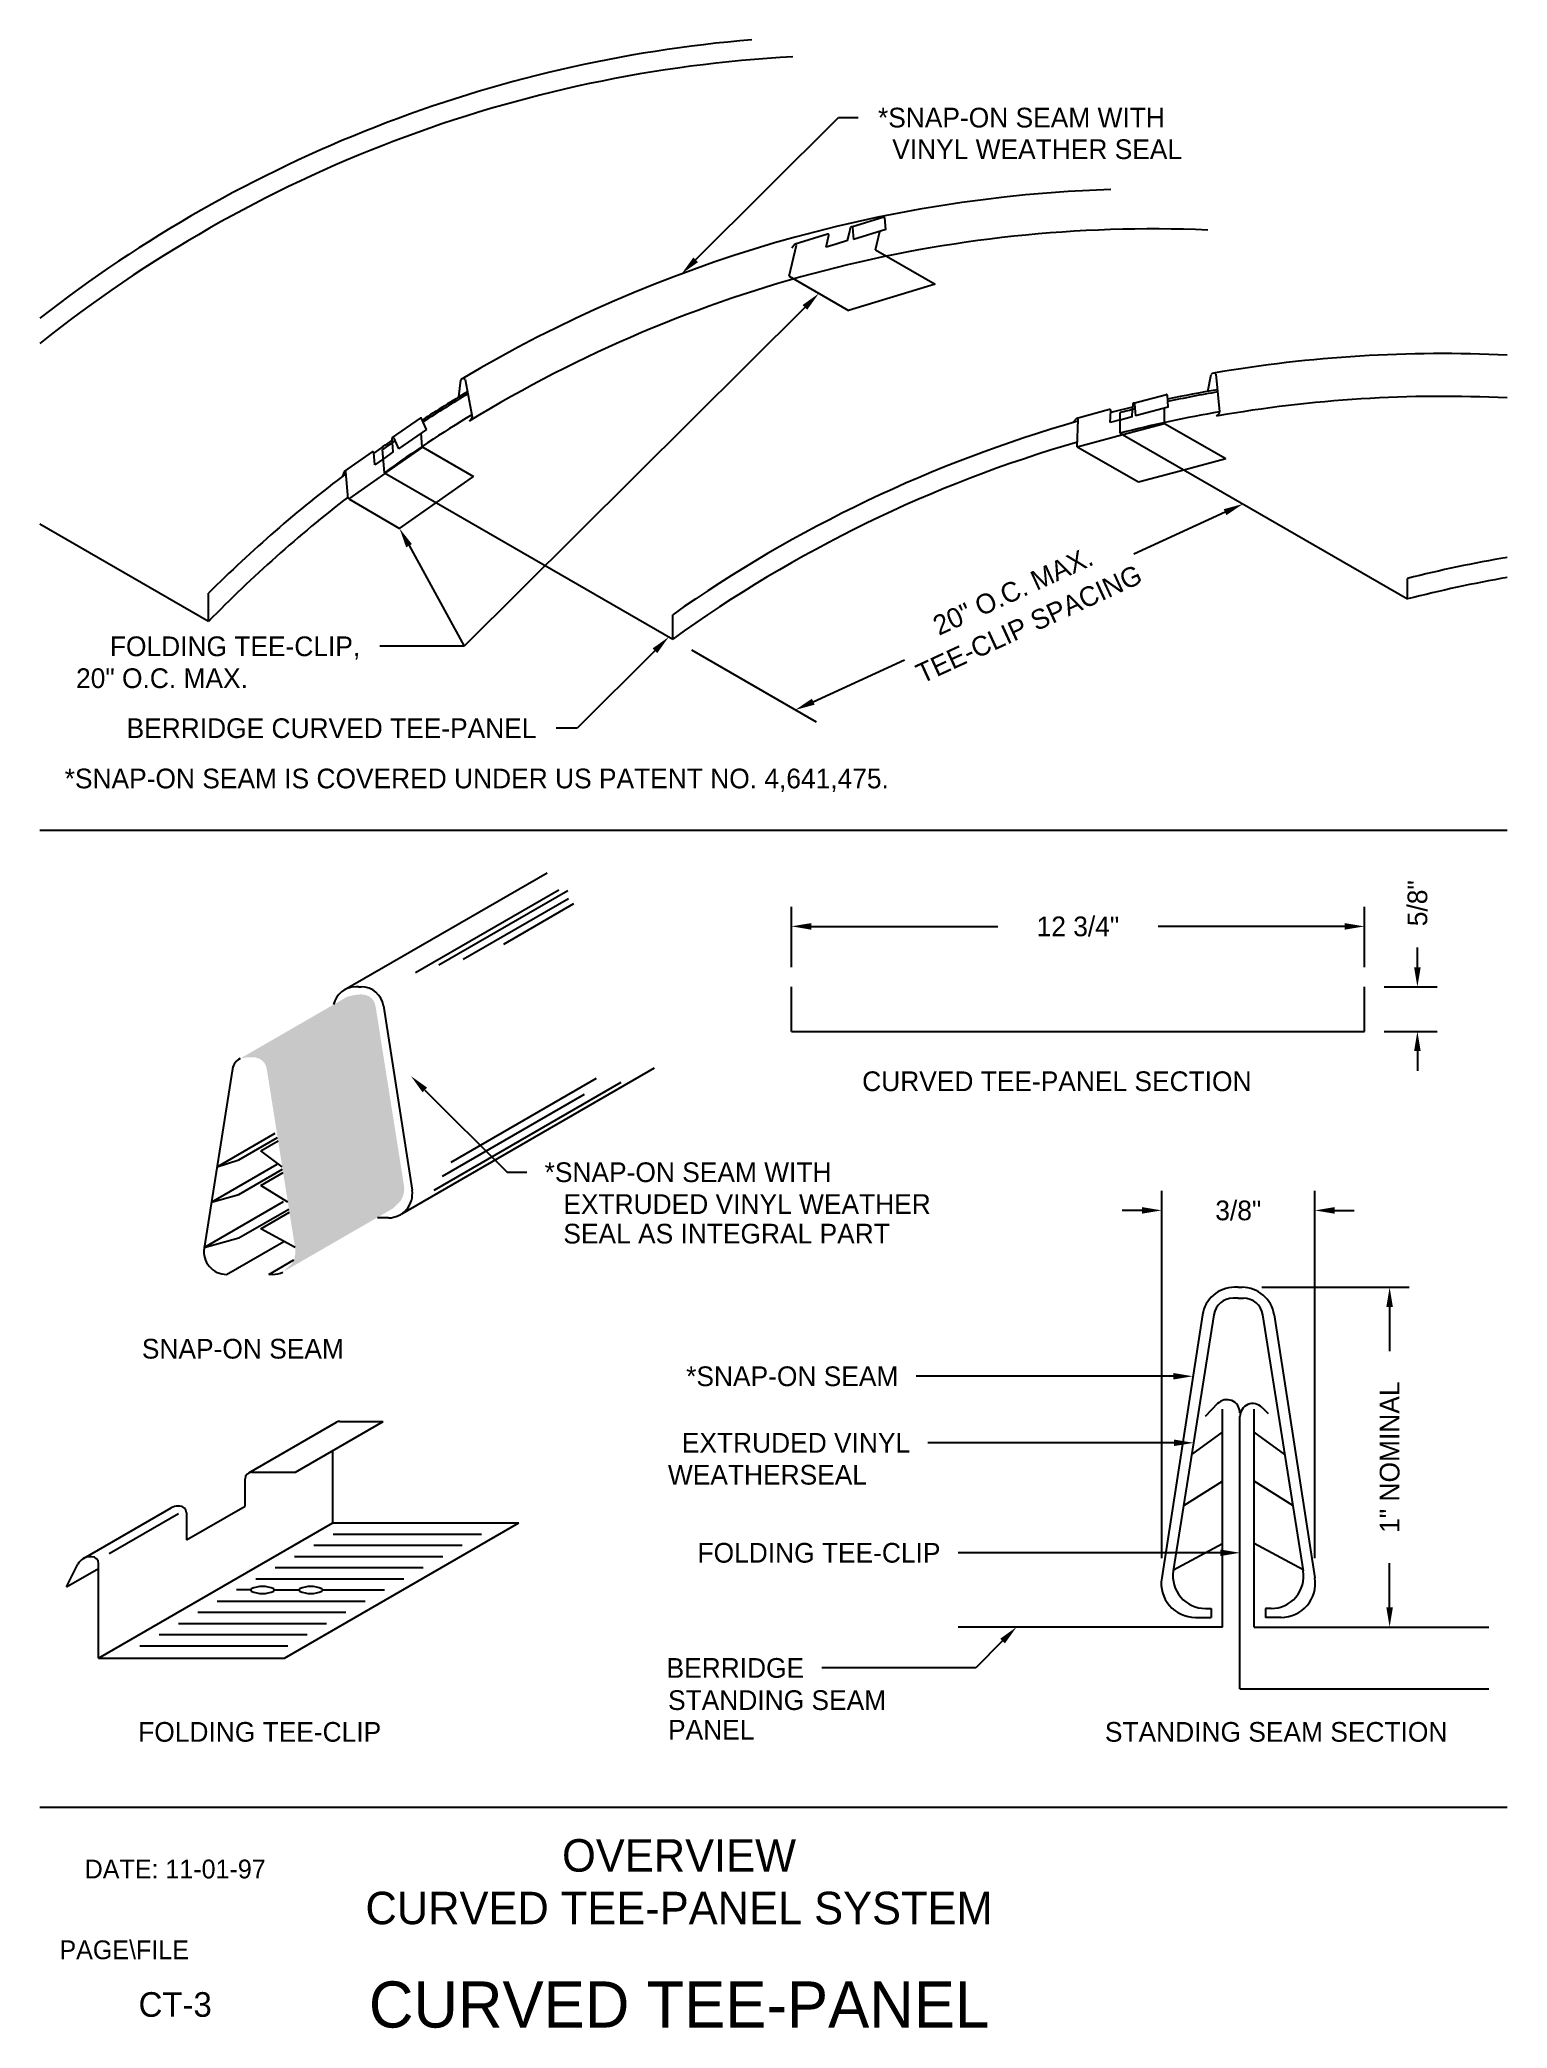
# Model space of a CAD drawing. Extents: x 0.3 to 63.6, y 2.2 to 87.9.
import ezdxf
from ezdxf.enums import TextEntityAlignment as Align

# ---------------------------------------------------------------- set-up
doc = ezdxf.new("R2010")
doc.units = 0
doc.linetypes.add('HIDDENX2', pattern=[0])
for name, color, linetype in [('BORDER', 7, 'CONTINUOUS'), ('CMP-FLSH', 7, 'CONTINUOUS'), ('DIM-TXT', 7, 'CONTINUOUS')]:
    doc.layers.add(name, color=color, linetype=linetype)

msp = doc.modelspace()

# ---------------------------------------------------------------- linework, layer by layer
at = {"layer": 'BORDER', "color": 0, "linetype": 'CONTINUOUS'}
for p, q in [((0.266, 53.837), (63.583, 53.837)), ((63.583, 11.688), (0.265, 11.688))]:
    msp.add_line(p, q, dxfattribs=at)
at = {"layer": 'CMP-FLSH', "color": 0, "linetype": 'HIDDENX2'}
for p, q in [((35.213, 79.665), (35.252, 79.834)), ((35.285, 79.863), (36.684, 80.291)), ((35.329, 79.829), (35.378, 79.317)), ((36.777, 79.744), (36.727, 80.256)), ((32.6, 77.731), (32.911, 79.076)), ((32.843, 79.109), (32.711, 78.946)), ((34.26, 79.55), (32.859, 79.122)), ((34.191, 78.99), (34.309, 79.504)), ((34.624, 79.122), (34.191, 78.99)), ((35.123, 79.275), (34.624, 79.122)), ((35.123, 79.275), (35.213, 79.665)), ((36.777, 79.744), (35.378, 79.317)), ((36.33, 78.871), (36.513, 79.664)), ((36.33, 78.871), (38.894, 77.391)), ((32.6, 77.731), (35.165, 76.251)), ((38.894, 77.391), (35.165, 76.251)), ((47.396, 71.666), (46.883, 71.529)), ((46.995, 70.903), (48.797, 71.386)), ((47.396, 71.666), (47.415, 71.982)), ((48.797, 71.386), (48.792, 72.046)), ((48.797, 71.386), (51.443, 69.872)), ((15.194, 69.246), (16.791, 70.364)), ((15.519, 70.164), (15.484, 70.563)), ((16.772, 70.373), (16.72, 70.963)), ((16.791, 70.364), (18.983, 69.093)), ((15.519, 70.164), (15.091, 69.864)), ((49.625, 69.385), (51.443, 69.872)), ((17.378, 67.97), (18.983, 69.093))]:
    msp.add_line(p, q, dxfattribs=at)
at = {"layer": 'CMP-FLSH', "color": 0, "linetype": 'CONTINUOUS'}
for p, q in [((18.353, 72.527), (18.429, 73.247)), ((18.617, 73.285), (18.928, 71.674)), ((50.671, 72.756), (50.814, 73.49)), ((51.005, 73.512), (51.174, 71.88)), ((47.43, 72.23), (47.415, 71.982)), ((47.464, 72.259), (48.876, 72.638)), ((47.506, 72.223), (47.538, 71.71)), ((48.95, 72.088), (47.538, 71.71)), ((48.95, 72.088), (48.919, 72.601)), ((15.491, 70.774), (16.689, 71.613)), ((16.947, 71.121), (16.741, 71.593)), ((18.91, 71.611), (18.79, 71.48)), ((44.997, 71.591), (44.859, 71.432)), ((46.428, 71.982), (45.014, 71.603)), ((45.03, 70.376), (45.063, 71.555)), ((46.453, 71.424), (46.476, 71.934)), ((46.891, 71.541), (46.453, 71.424)), ((46.888, 70.965), (46.881, 71.85)), ((51.151, 71.819), (51.019, 71.699)), ((15.484, 70.563), (15.469, 70.735)), ((15.543, 70.754), (15.749, 70.283)), ((16.947, 71.121), (15.749, 70.283)), ((45.03, 70.376), (46.995, 70.903)), ((45.03, 70.376), (47.675, 68.862)), ((46.888, 70.965), (59.276, 63.813)), ((14.613, 70.159), (13.413, 69.319)), ((14.72, 69.604), (14.674, 70.13)), ((15.091, 69.864), (14.72, 69.604)), ((15.144, 69.26), (15.056, 70.263)), ((13.401, 69.302), (13.327, 69.106)), ((13.577, 68.136), (13.476, 69.291)), ((15.194, 69.246), (13.596, 68.127)), ((15.144, 69.26), (27.575, 62.082)), ((47.675, 68.862), (49.625, 69.385)), ((13.596, 68.127), (15.788, 66.856)), ((15.788, 66.856), (17.378, 67.97)), ((7.545, 62.84), (0.266, 67.043)), ((59.276, 63.813), (59.276, 64.696)), ((7.545, 62.84), (7.545, 64.059)), ((27.575, 62.082), (27.575, 63.134)), ((13.402, 46.95), (22.157, 52.005)), ((16.48, 47.696), (22.66, 51.264)), ((17.487, 48.025), (23.045, 51.234)), ((18.541, 48.269), (23.083, 50.891)), ((20.286, 48.927), (23.31, 50.672)), ((14.016, 47.087), (13.902, 47.087)), ((14.016, 47.087), (14.13, 47.087)), ((32.7, 45.16), (32.7, 47.077)), ((57.418, 45.16), (57.418, 47.077)), ((15.099, 46.256), (16.329, 38.31)), ((32.7, 45.16), (57.418, 45.16)), ((8.585, 43.549), (7.359, 35.812)), ((15.893, 37.298), (26.783, 43.585)), ((17.283, 38.312), (25.348, 42.968)), ((18.012, 39.513), (24.291, 43.138)), ((17.647, 38.912), (23.768, 42.446)), ((7.916, 39.324), (10.428, 40.774)), ((8.859, 39.614), (10.529, 40.578)), ((9.799, 40.003), (10.551, 40.437)), ((7.916, 39.324), (8.859, 39.614)), ((10.728, 39.324), (9.799, 40.003)), ((7.673, 37.79), (10.512, 39.43)), ((8.859, 38.132), (10.744, 39.22)), ((9.799, 38.52), (10.765, 39.078)), ((7.365, 35.846), (10.779, 37.816)), ((7.673, 37.79), (8.859, 38.132)), ((10.971, 37.79), (9.799, 38.52)), ((8.859, 36.251), (11.017, 37.497)), ((9.799, 36.64), (11.039, 37.356)), ((15.264, 37.119), (14.837, 37.119)), ((15.312, 37.119), (15.264, 37.119)), ((7.365, 35.846), (8.859, 36.251)), ((8.328, 34.677), (10.798, 36.103)), ((11.279, 35.846), (9.799, 36.64)), ((10.143, 34.677), (11.231, 35.305)), ((10.315, 34.677), (10.143, 34.677)), ((51.978, 33.65), (51.756, 33.65)), ((51.978, 34.123), (51.815, 34.123)), ((51.978, 34.123), (52.141, 34.123)), ((51.978, 33.65), (52.2, 33.65)), ((50.431, 32.937), (48.673, 21.584)), ((50.926, 32.941), (49.175, 21.887)), ((53.03, 32.941), (54.782, 21.887)), ((53.526, 32.937), (55.283, 21.584)), ((9.282, 26.115), (13.074, 28.304)), ((11.295, 26.147), (15.087, 28.336)), ((13.206, 28.336), (15.087, 28.336)), ((13.206, 28.336), (13.303, 28.336)), ((51.085, 29.105), (50.545, 28.549)), ((51.297, 19.468), (51.297, 28.869)), ((52.048, 16.796), (52.048, 28.546)), ((52.66, 19.468), (52.66, 28.869)), ((53.004, 28.943), (53.272, 28.676)), ((49.97, 26.905), (51.297, 27.874)), ((53.987, 26.905), (52.66, 27.874)), ((12.914, 23.957), (12.914, 27.081)), ((9.122, 24.687), (9.122, 25.855)), ((9.414, 26.147), (9.511, 26.147)), ((9.511, 26.147), (11.295, 26.147)), ((49.623, 24.714), (51.297, 25.757)), ((54.334, 24.714), (52.66, 25.757)), ((2.148, 22.423), (5.94, 24.612)), ((3.263, 22.641), (6.252, 24.367)), ((6.302, 24.687), (6.223, 24.687)), ((6.594, 23.228), (9.122, 24.687)), ((6.594, 24.395), (6.594, 23.228)), ((2.803, 18.119), (12.914, 23.957)), ((10.83, 18.119), (20.941, 23.957)), ((12.914, 23.957), (20.941, 23.957)), ((12.921, 23.476), (19.318, 23.476)), ((2.511, 22.498), (2.431, 22.498)), ((11.252, 22.512), (17.65, 22.512)), ((12.087, 22.994), (18.484, 22.994)), ((49.183, 21.936), (51.297, 23.071)), ((54.774, 21.936), (52.66, 23.071)), ((1.413, 21.196), (1.911, 22.178)), ((1.413, 21.196), (2.803, 21.998)), ((2.803, 18.119), (2.803, 22.206)), ((9.584, 21.549), (15.981, 21.549)), ((10.418, 22.031), (16.815, 22.031)), ((7.915, 20.585), (14.312, 20.585)), ((9.363, 21.067), (8.749, 21.067)), ((10.39, 21.067), (11.445, 21.067)), ((12.471, 21.067), (15.146, 21.067)), ((7.08, 20.104), (13.478, 20.104)), ((50.126, 19.883), (50.196, 19.883)), ((50.196, 19.883), (50.806, 19.883)), ((50.559, 20.267), (50.806, 20.267)), ((50.559, 20.267), (50.625, 20.267)), ((50.806, 20.267), (50.806, 19.883)), ((53.398, 20.267), (53.151, 20.267)), ((53.151, 20.267), (53.151, 19.883)), ((53.761, 19.883), (53.151, 19.883)), ((53.398, 20.267), (53.332, 20.267)), ((53.83, 19.883), (53.761, 19.883)), ((5.412, 19.14), (11.809, 19.14)), ((6.246, 19.622), (12.643, 19.622)), ((51.297, 19.468), (39.896, 19.468)), ((52.66, 19.468), (62.789, 19.468)), ((2.803, 18.119), (10.83, 18.119)), ((4.577, 18.658), (10.974, 18.658)), ((52.048, 16.796), (62.789, 16.796))]:
    msp.add_line(p, q, dxfattribs=at)
for centre, radius, start, end in [((35.765, 30.418), 57.712, 94.74019, 127.95992), ((35.765, 30.418), 56.856, 93.0246, 128.63652), ((48.283, 23.198), 58.298, 91.76724, 120.72649), ((48.283, 23.198), 56.577, 87.59139, 121.41885), ((60.805, 16.013), 58.384, 87.27318, 99.76356), ((18.536, 73.201), 0.117, 45.84856, 157.06557), ((50.917, 73.436), 0.117, 40.84974, 152.05357), ((48.28, 23.202), 57.694, 120.8203, 123.10549), ((48.373, 23.14), 57.709, 120.89868, 123.16375), ((60.84, 15.851), 57.82, 103.41996, 104.38847), ((47.467, 72.22), 0.039, 3.47495, 165.02704), ((48.88, 72.599), 0.039, 3.5139, 114.70771), ((60.812, 15.967), 57.7, 99.71597, 101.88494), ((60.949, 15.874), 57.717, 99.84003, 102.01311), ((60.798, 16.053), 56.498, 87.17485, 99.96715), ((48.454, 23.192), 56.849, 121.3108, 125.86993), ((16.706, 71.577), 0.039, 23.55385, 134.67099), ((18.857, 71.66), 0.0722, 317.45816, 10.9285), ((60.815, 15.955), 57.712, 105.84115, 125.16623), ((45.026, 71.566), 0.0386, 344.75262, 139.39979), ((46.438, 71.944), 0.039, 344.99544, 104.99541), ((60.946, 15.884), 57.706, 103.45442, 104.10719), ((60.951, 15.877), 56.855, 99.90257, 104.3214), ((51.103, 71.872), 0.0721, 312.4107, 5.95231), ((48.45, 22.959), 57.991, 124.65416, 125.61889), ((48.335, 23.192), 57.645, 124.60894, 125.26141), ((15.508, 70.739), 0.039, 23.49391, 185.00266), ((60.815, 15.955), 56.855, 106.11297, 125.77677), ((14.635, 70.127), 0.039, 5.05401, 124.97632), ((48.291, 23.185), 57.714, 127.09396, 134.91019), ((13.438, 69.288), 0.0386, 4.70934, 159.41574), ((48.291, 23.185), 56.857, 127.63701, 135.77738), ((73.339, 8.725), 57.712, 99.73285, 104.10445), ((73.339, 8.728), 56.852, 99.88077, 104.32154), ((13.902, 46.106), 0.981, 90.00036, 167.65707), ((14.13, 46.106), 0.981, 8.79672, 90.00434), ((9.166, 43.457), 0.588, 116.0778, 170.99716), ((15.312, 38.148), 1.03, 269.99807, 9.00447), ((8.328, 35.658), 0.981, 170.99658, 269.99966), ((10.315, 35.658), 0.981, 270.00023, 296.56218), ((51.815, 32.722), 1.401, 90.00039, 171.1978), ((51.756, 32.81), 0.841, 89.99963, 170.99737), ((52.142, 32.722), 1.401, 8.79686, 90.00374), ((52.2, 32.81), 0.841, 9.00263, 89.99328), ((51.487, 28.714), 0.56, 359.99433, 135.82765), ((13.206, 28.043), 0.292, 90.01685, 116.95566), ((52.608, 28.546), 0.56, 45.09029, 179.99471), ((9.414, 25.855), 0.292, 90.00073, 179.99927), ((6.223, 24.103), 0.584, 89.99656, 119.11273), ((6.302, 24.395), 0.292, 0.00073, 89.99927), ((2.431, 21.914), 0.584, 90.00264, 153.12893), ((2.511, 22.206), 0.292, 0.00073, 89.99927), ((50.126, 21.354), 1.471, 170.99835, 269.99887), ((50.559, 21.668), 1.401, 170.99679, 269.99952), ((53.398, 21.668), 1.401, 270.00045, 9.00021), ((53.83, 21.354), 1.471, 269.99827, 9.00451), ((9.414, 21.067), 0.0509, 115.32886, 244.67114), ((9.876, 20.09), 1.132, 64.68493, 115.31507), ((9.876, 22.045), 1.132, 244.68493, 295.31507), ((10.339, 21.067), 0.0509, 295.32886, 64.67114), ((11.495, 21.067), 0.0509, 115.32886, 244.67114), ((11.958, 20.09), 1.132, 64.68493, 115.31507), ((11.958, 22.045), 1.132, 244.68493, 295.31507), ((12.42, 21.067), 0.0509, 295.32886, 64.67114)]:
    msp.add_arc(centre, radius, start, end, dxfattribs=at)
at = {"layer": 'CMP-FLSH', "color": 0, "linetype": 'HIDDENX2'}
for centre, radius, start, end in [((35.29, 79.825), 0.039, 5.50382, 166.99793), ((36.688, 80.252), 0.039, 5.57484, 116.62739), ((32.873, 79.085), 0.0386, 346.72756, 141.43857), ((34.271, 79.513), 0.039, 347.00664, 106.98487)]:
    msp.add_arc(centre, radius, start, end, dxfattribs=at)
at = {"layer": 'CMP-FLSH', "color": 0, "linetype": 'CONTINUOUS'}
msp.add_solid([(10.058, 43.549), (11.284, 35.812), (14.752, 46.259), (15.978, 38.522)], dxfattribs=at)
at = {"layer": 'DIM-TXT', "color": 0, "linetype": 'CONTINUOUS'}
for p, q in [((28.564, 78.439), (34.732, 84.575)), ((34.732, 84.575), (35.582, 84.575)), ((33.28, 76.391), (18.584, 61.771)), ((51.407, 67.554), (47.469, 65.743)), ((16.198, 66.112), (18.584, 61.771)), ((18.584, 61.771), (14.942, 61.771)), ((26.807, 61.578), (23.459, 58.239)), ((28.384, 61.616), (33.769, 58.506)), ((33.64, 59.382), (37.578, 61.193)), ((23.459, 58.239), (22.546, 58.239)), ((32.7, 47.927), (32.7, 50.54)), ((57.418, 47.927), (57.418, 50.54)), ((33.55, 49.69), (41.598, 49.69)), ((56.568, 49.69), (48.52, 49.69)), ((59.706, 47.927), (59.706, 48.777)), ((58.268, 47.077), (60.556, 47.077)), ((58.268, 45.16), (60.556, 45.16)), ((59.706, 44.31), (59.706, 43.46)), ((16.885, 42.631), (20.434, 39.086)), ((20.434, 39.086), (21.284, 39.086)), ((48.673, 22.434), (48.673, 38.289)), ((55.283, 22.434), (55.283, 38.289)), ((47.823, 37.439), (46.973, 37.439)), ((56.133, 37.439), (56.983, 37.439)), ((52.992, 34.123), (59.358, 34.123)), ((58.508, 33.273), (58.508, 31.369)), ((49.17, 30.285), (38.078, 30.285)), ((49.201, 27.414), (38.586, 27.414)), ((51.198, 22.671), (39.894, 22.671)), ((58.508, 20.318), (58.508, 22.222)), ((41.81, 18.866), (40.651, 17.704)), ((40.651, 17.704), (34.011, 17.704))]:
    msp.add_line(p, q, dxfattribs=at)
for points in [[(28.664, 78.338), (28.464, 78.539), (27.962, 77.839)], [(33.18, 76.492), (33.38, 76.291), (33.882, 76.991)], [(51.348, 67.683), (51.467, 67.426), (52.18, 67.91)], [(16.074, 66.043), (16.322, 66.18), (15.788, 66.856)], [(26.707, 61.679), (26.907, 61.478), (27.409, 62.178)], [(33.58, 59.511), (33.699, 59.253), (32.867, 59.027)], [(33.55, 49.831), (33.55, 49.548), (32.7, 49.69)], [(56.568, 49.831), (56.568, 49.548), (57.418, 49.69)], [(59.564, 47.927), (59.847, 47.927), (59.706, 47.077)], [(9.2, 44.046), (8.908, 43.986), (13.852, 46.732), (13.532, 46.656)], [(9.415, 44.046), (9.2, 44.046), (14.109, 46.756), (13.852, 46.732)], [(9.587, 44.035), (9.415, 44.046), (14.281, 46.745), (14.109, 46.756)], [(9.749, 43.979), (9.587, 44.035), (14.443, 46.689), (14.281, 46.745)], [(9.867, 43.898), (9.749, 43.979), (14.561, 46.608), (14.443, 46.689)], [(9.956, 43.799), (9.867, 43.898), (14.65, 46.509), (14.561, 46.608)], [(10.019, 43.685), (9.956, 43.799), (14.713, 46.396), (14.65, 46.509)], [(10.058, 43.549), (10.019, 43.685), (14.752, 46.259), (14.713, 46.396)], [(59.564, 44.31), (59.847, 44.31), (59.706, 45.16)], [(16.785, 42.531), (16.985, 42.731), (16.284, 43.231)], [(11.161, 35.162), (10.754, 34.779), (15.855, 37.872), (15.513, 37.527)], [(11.251, 35.364), (11.161, 35.162), (15.945, 38.074), (15.855, 37.872)], [(11.288, 35.535), (11.251, 35.364), (15.982, 38.245), (15.945, 38.074)], [(11.284, 35.812), (11.296, 35.689), (15.978, 38.522), (15.99, 38.399)], [(11.296, 35.689), (11.288, 35.535), (15.99, 38.399), (15.982, 38.245)], [(47.823, 37.581), (47.823, 37.297), (48.673, 37.439)], [(56.133, 37.581), (56.133, 37.297), (55.283, 37.439)], [(58.367, 33.273), (58.65, 33.273), (58.508, 34.123)], [(49.17, 30.427), (49.17, 30.144), (50.02, 30.285)], [(49.201, 27.556), (49.201, 27.273), (50.051, 27.414)], [(51.198, 22.813), (51.198, 22.53), (52.048, 22.671)], [(58.367, 20.318), (58.65, 20.318), (58.508, 19.468)], [(41.709, 18.966), (41.91, 18.766), (42.41, 19.468)]]:
    msp.add_solid(points, dxfattribs=at)

# ---------------------------------------------------------------- texts
at = {"layer": 'BORDER', "color": 0, "linetype": 'CONTINUOUS'}
for s, height, p in [('OVERVIEW', 1.4008, (27.85, 8.917)), ('CURVED TEE-PANEL SYSTEM', 1.40076, (27.85, 6.649))]:
    msp.add_text(s, height=height, dxfattribs=at).set_placement(p, align=Align.CENTER)
for s, height, p in [('DATE: 11-01-97', 0.80835, (6.109, 9.031)), ('CT-3', 1.0625, (6.109, 3.188)), ('CURVED TEE-PANEL', 1.99025, (27.85, 3.188))]:
    msp.add_text(s, height=height, dxfattribs=at).set_placement(p, align=Align.MIDDLE)
msp.add_text('PAGE\\FILE', height=0.8084, dxfattribs=at).set_placement((1.115, 5.142))
at = {"layer": 'DIM-TXT', "color": 0, "linetype": 'CONTINUOUS'}
for p in [(36.432, 84.575), (22.049, 39.086)]:
    msp.add_text('*SNAP-ON SEAM WITH', height=0.85, dxfattribs=at).set_placement(p, align=Align.MIDDLE_LEFT)
for s, p in [('VINYL WEATHER SEAL', (37.046, 82.787)), ('20" O.C. MAX.', (1.832, 59.97)), ('*SNAP-ON SEAM IS COVERED UNDER US PATENT NO. 4,641,475.', (1.341, 55.644)), ('CURVED TEE-PANEL SECTION', (35.75, 42.585)), ('EXTRUDED VINYL WEATHER', (22.857, 37.287)), ('SEAL AS INTEGRAL PART', (22.857, 36.012)), ('SNAP-ON SEAM', (4.671, 31.047)), ('WEATHERSEAL', (27.368, 25.611)), ('STANDING SEAM', (27.374, 15.89)), ('PANEL', (27.374, 14.615)), ('FOLDING TEE-CLIP', (4.513, 14.521)), ('STANDING SEAM SECTION', (46.223, 14.521))]:
    msp.add_text(s, height=0.85, dxfattribs=at).set_placement(p)
msp.add_text('TEE-CLIP SPACING', height=0.85, rotation=24.70026, dxfattribs=at).set_placement((42.943, 62.737), align=Align.MIDDLE)
for s, rotation, p in [('20" O.C. MAX.', 24.70026, (42.253, 64.155)), ('5/8"', 90, (59.706, 50.689)), ('1" NOMINAL', 90, (58.508, 26.796))]:
    msp.add_text(s, height=0.85, rotation=rotation, dxfattribs=at).set_placement(p, align=Align.MIDDLE_CENTER)
for s, p in [('FOLDING TEE-CLIP,', (14.092, 61.771)), ('BERRIDGE CURVED TEE-PANEL', (21.696, 58.239)), ('*SNAP-ON SEAM', (37.313, 30.285)), ('EXTRUDED VINYL', (37.821, 27.414)), ('FOLDING TEE-CLIP', (39.129, 22.671)), ('BERRIDGE', (33.246, 17.704))]:
    msp.add_text(s, height=0.85, dxfattribs=at).set_placement(p, align=Align.MIDDLE_RIGHT)
for s, p in [('12 3/4"', (45.059, 49.69)), ('3/8"', (51.978, 37.439))]:
    msp.add_text(s, height=0.85, dxfattribs=at).set_placement(p, align=Align.MIDDLE_CENTER)

doc.saveas('drawing.dxf')
